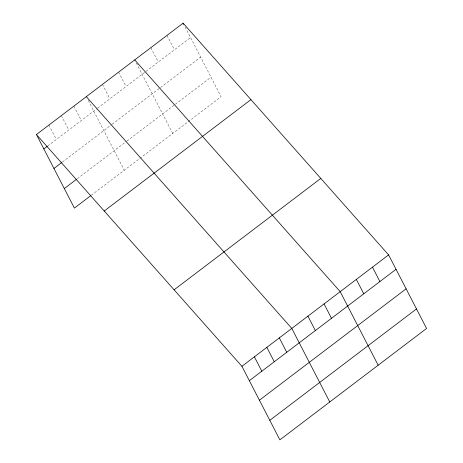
<?xml version="1.0" encoding="UTF-8"?>
<svg xmlns="http://www.w3.org/2000/svg" width="463" height="463" viewBox="0 0 463 463"><rect width="100%" height="100%" fill="white"/><g stroke="black" fill="none" stroke-linecap="round" stroke-linejoin="round"><path stroke-width="0.35" stroke-dasharray="2.31 1.74" d="M47.822 145.92L97.074 108.527M97.629 108.105L190.553 37.544M62.436 162.004L111.6 124.669M112.156 124.246L160.013 87.912M160.568 87.49L200.629 57.071M77.35 178.677L126.434 141.406M126.989 140.983L174.846 104.65M175.402 104.227L211.012 77.182M91.396 195.183L221.088 96.709L185.061 26.906M166.987 35.402L174.418 49.796M150.851 47.654L158.282 62.054M136.33 63.037L172.682 133.466M118.574 72.164L126.005 86.558M102.439 84.416L109.87 98.81M88.242 100.425L124.269 170.228M73.831 106.137L81.262 120.53M61.365 115.605L68.796 129.999M48.893 125.074L56.324 139.467"/><path stroke-width="0.69" d="M36.427 134.542L183.122 23.15L388.607 254.905L426.573 328.458L279.878 439.85L241.912 366.291L36.427 134.542L74.393 208.095L90.829 195.618M43.858 148.936L47.255 146.354M53.934 168.457L61.868 162.432M64.316 188.574L76.783 179.106M104.233 211.018L250.934 99.626M174.1 289.815L320.801 178.423M241.912 366.291L388.607 254.905M249.343 380.69L396.039 269.298M259.419 400.211L406.115 288.819M269.802 420.329L416.497 308.937M134.716 59.906L340.201 291.661L378.167 365.22M86.303 96.669L291.788 328.417L329.754 401.977M372.472 267.157L379.903 281.55M356.336 279.409L363.768 293.802M183.122 23.15L183.77 24.4M324.059 303.913L331.491 318.312M307.924 316.165L315.355 330.565M279.316 337.886L286.747 352.285M266.85 347.354L274.281 361.753M254.378 356.823L261.809 371.222"/></g></svg>
